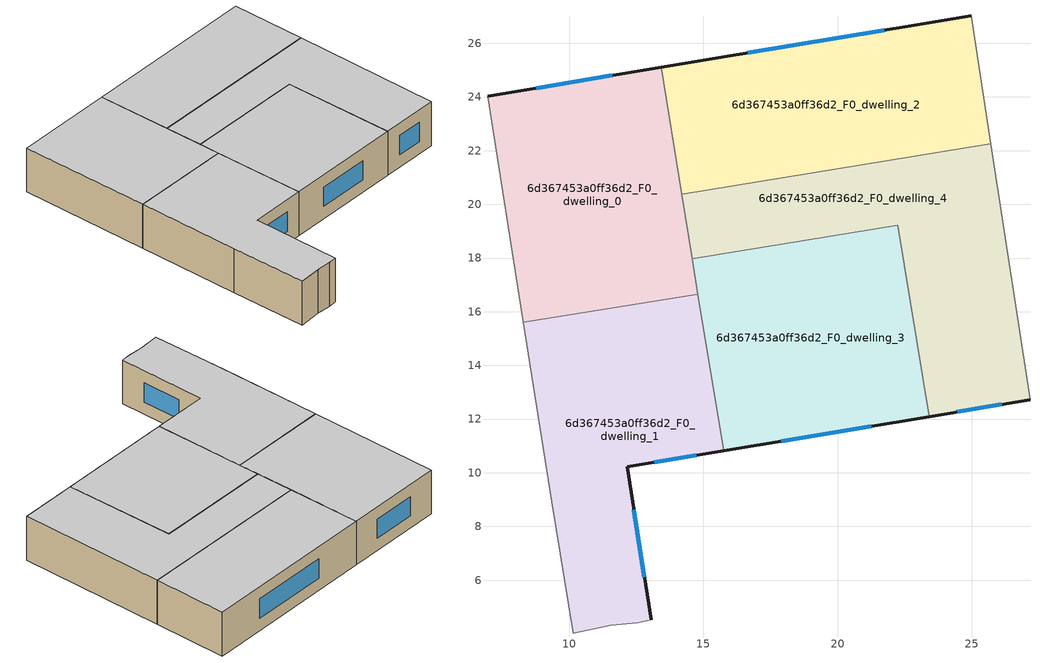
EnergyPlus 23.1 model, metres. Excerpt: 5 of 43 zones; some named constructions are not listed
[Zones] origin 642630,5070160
6d367453a0ff36d2_F0_dwelling_0
 floor ground (EU_floor_Construction): 13.42,25.11 14.8,16.66 8.29,15.6 6.95,24.03 z0
 wall outside (EU_wall_Construction): 13.42,25.11 6.95,24.03 z0:3
 wall to 6d367453a0ff36d2_F0_dwelling_1 (EU_wall_Construction): 8.29,15.6 14.8,16.66 z0:3
 wall adiabatic (EU_wall_Construction): 6.95,24.03 8.29,15.6 z0:3
 wall to 6d367453a0ff36d2_F0_dwelling_2 (EU_wall_Construction): 14.19,20.38 13.42,25.11 z0:3
 wall to 6d367453a0ff36d2_F0_dwelling_4 (EU_wall_Construction): 14.58,17.98 14.19,20.38 z0:3
 wall to 6d367453a0ff36d2_F0_dwelling_3 (EU_wall_Construction): 14.8,16.66 14.58,17.98 z0:3
 window (EU_Window_Construction): 11.61,24.81 8.77,24.33 z0.84:2.16
 ceiling to 6d367453a0ff36d2_F1_dwelling_0 (EU_floor_Construction): 14.8,16.66 13.42,25.11 6.95,24.03 8.29,15.6 z3
6d367453a0ff36d2_F0_dwelling_1
 floor ground (EU_floor_Construction): 14.8,16.66 15.75,10.82 12.16,10.22 13.05,4.52 12.55,4.42 11.55,4.32 10.15,4.02 9.35,8.92 8.29,15.6 z0
 wall outside (EU_wall_Construction): 13.05,4.52 12.16,10.22 15.75,10.82 z0:3
 wall adiabatic (EU_wall_Construction): 8.29,15.6 9.35,8.92 10.15,4.02 11.55,4.32 12.55,4.42 13.05,4.52 z0:3
 wall to 6d367453a0ff36d2_F0_dwelling_3 (EU_wall_Construction): 15.75,10.82 14.8,16.66 z0:3
 window (EU_Window_Construction): 13.16,10.39 14.74,10.65 / 12.8,6.12 12.41,8.62 z0.84:2.16
 ceiling to 6d367453a0ff36d2_F1_dwelling_1 (EU_floor_Construction): 13.05,4.52 12.16,10.22 15.75,10.82 14.8,16.66 8.29,15.6 9.35,8.92 10.15,4.02 11.55,4.32 12.55,4.42 z3
6d367453a0ff36d2_F0_dwelling_2
 floor ground (EU_floor_Construction): 24.97,27.03 25.7,22.26 14.19,20.38 13.42,25.11 z0
 wall outside (EU_wall_Construction): 24.97,27.03 13.42,25.11 z0:3
 wall adiabatic (EU_wall_Construction): 25.7,22.26 24.97,27.03 z0:3
 wall to 6d367453a0ff36d2_F0_dwelling_4 (EU_wall_Construction): 14.19,20.38 25.7,22.26 z0:3
 window (EU_Window_Construction): 21.73,26.49 16.66,25.65 z0.84:2.16
 ceiling to 6d367453a0ff36d2_F1_dwelling_2 (EU_floor_Construction): 25.7,22.26 24.97,27.03 13.42,25.11 14.19,20.38 z3
6d367453a0ff36d2_F0_dwelling_3
 floor ground (EU_floor_Construction): 22.24,19.22 23.4,12.09 15.75,10.82 14.58,17.98 z0
 wall outside (EU_wall_Construction): 15.75,10.82 23.4,12.09 z0:3
 wall to 6d367453a0ff36d2_F0_dwelling_4 (EU_wall_Construction): 23.4,12.09 22.24,19.22 14.58,17.98 z0:3
 window (EU_Window_Construction): 17.89,11.18 21.26,11.74 z0.84:2.16
 ceiling to 6d367453a0ff36d2_F1_dwelling_3 (EU_floor_Construction): 23.4,12.09 22.24,19.22 14.58,17.98 15.75,10.82 z3
6d367453a0ff36d2_F0_dwelling_4
 floor ground (EU_floor_Construction): 25.7,22.26 27.17,12.72 23.4,12.09 22.24,19.22 14.58,17.98 14.19,20.38 z0
 wall outside (EU_wall_Construction): 23.4,12.09 27.17,12.72 z0:3
 wall adiabatic (EU_wall_Construction): 27.17,12.72 25.7,22.26 z0:3
 window (EU_Window_Construction): 24.46,12.27 26.11,12.54 z0.84:2.16
 ceiling to 6d367453a0ff36d2_F1_dwelling_4 (EU_floor_Construction): 27.17,12.72 25.7,22.26 14.19,20.38 14.58,17.98 22.24,19.22 23.4,12.09 z3
[SCHEDULE:FILE] Column Number=1; Rows to Skip at Top=0; Number of Hours of Data=8760; Column Separator=Comma; Interpolate to Timestep=No; Minutes per Item=60; Adjust Schedule for Daylight Savings=Yes
Name | File
EU_Step8_GainSchedule_6d367453a0ff36d2_F2_dwelling_4_f000 | ../../schedules/6d367453a0ff36d2/6d367453a0ff36d2_F2_dwelling_4_f000_gain.csv
EU_Step8_GainSchedule_6d367453a0ff36d2_F3_dwelling_0_f000 | ../../schedules/6d367453a0ff36d2/6d367453a0ff36d2_F3_dwelling_0_f000_gain.csv
EU_Step8_GainSchedule_6d367453a0ff36d2_F3_dwelling_1_f000 | ../../schedules/6d367453a0ff36d2/6d367453a0ff36d2_F3_dwelling_1_f000_gain.csv
EU_Step8_GainSchedule_6d367453a0ff36d2_F3_dwelling_2_f000 | ../../schedules/6d367453a0ff36d2/6d367453a0ff36d2_F3_dwelling_2_f000_gain.csv
EU_Step8_GainSchedule_6d367453a0ff36d2_F3_dwelling_3_f000 | ../../schedules/6d367453a0ff36d2/6d367453a0ff36d2_F3_dwelling_3_f000_gain.csv
EU_Step8_GainSchedule_6d367453a0ff36d2_F3_dwelling_4_f000 | ../../schedules/6d367453a0ff36d2/6d367453a0ff36d2_F3_dwelling_4_f000_gain.csv
EU_Step8_GainSchedule_6d367453a0ff36d2_F4_dwelling_0_f000 | ../../schedules/6d367453a0ff36d2/6d367453a0ff36d2_F4_dwelling_0_f000_gain.csv
EU_Step8_GainSchedule_6d367453a0ff36d2_F4_dwelling_1_f000 | ../../schedules/6d367453a0ff36d2/6d367453a0ff36d2_F4_dwelling_1_f000_gain.csv
EU_Step8_GainSchedule_6d367453a0ff36d2_F4_dwelling_2_f000 | ../../schedules/6d367453a0ff36d2/6d367453a0ff36d2_F4_dwelling_2_f000_gain.csv
EU_Step8_GainSchedule_6d367453a0ff36d2_F4_dwelling_3_f000 | ../../schedules/6d367453a0ff36d2/6d367453a0ff36d2_F4_dwelling_3_f000_gain.csv
EU_Step8_GainSchedule_6d367453a0ff36d2_F4_dwelling_4_f000 | ../../schedules/6d367453a0ff36d2/6d367453a0ff36d2_F4_dwelling_4_f000_gain.csv
EU_Step8_GainSchedule_6d367453a0ff36d2_F5_dwelling_0_f000 | ../../schedules/6d367453a0ff36d2/6d367453a0ff36d2_F5_dwelling_0_f000_gain.csv
EU_Step8_GainSchedule_6d367453a0ff36d2_F5_dwelling_1_f000 | ../../schedules/6d367453a0ff36d2/6d367453a0ff36d2_F5_dwelling_1_f000_gain.csv
EU_Step8_GainSchedule_6d367453a0ff36d2_F5_dwelling_2_f000 | ../../schedules/6d367453a0ff36d2/6d367453a0ff36d2_F5_dwelling_2_f000_gain.csv
EU_Step8_GainSchedule_6d367453a0ff36d2_F5_dwelling_3_f000 | ../../schedules/6d367453a0ff36d2/6d367453a0ff36d2_F5_dwelling_3_f000_gain.csv
EU_Step8_GainSchedule_6d367453a0ff36d2_F5_dwelling_4_f000 | ../../schedules/6d367453a0ff36d2/6d367453a0ff36d2_F5_dwelling_4_f000_gain.csv
EU_Step8_GainSchedule_6d367453a0ff36d2_F6_dwelling_0_f000 | ../../schedules/6d367453a0ff36d2/6d367453a0ff36d2_F6_dwelling_0_f000_gain.csv
EU_Step8_GainSchedule_6d367453a0ff36d2_F6_dwelling_1_f000 | ../../schedules/6d367453a0ff36d2/6d367453a0ff36d2_F6_dwelling_1_f000_gain.csv
EU_Step8_GainSchedule_6d367453a0ff36d2_F6_dwelling_2_f000 | ../../schedules/6d367453a0ff36d2/6d367453a0ff36d2_F6_dwelling_2_f000_gain.csv
EU_Step8_GainSchedule_6d367453a0ff36d2_F6_dwelling_3_f000 | ../../schedules/6d367453a0ff36d2/6d367453a0ff36d2_F6_dwelling_3_f000_gain.csv
EU_Step8_GainSchedule_6d367453a0ff36d2_F6_dwelling_4_f000 | ../../schedules/6d367453a0ff36d2/6d367453a0ff36d2_F6_dwelling_4_f000_gain.csv
